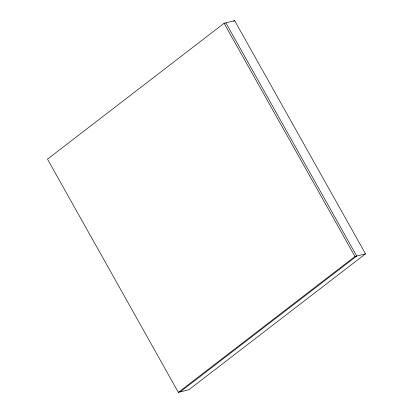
<?xml version="1.0" encoding="UTF-8"?>
<svg xmlns="http://www.w3.org/2000/svg" width="413" height="413" viewBox="0 0 413 413"><rect width="100%" height="100%" fill="white"/><g stroke="black" fill="none" stroke-linecap="round" stroke-linejoin="round"><path stroke-width="0.62" d="M224.094 23.283L47.49 159.144L178.359 392.35L188.906 389.717L365.51 253.856L234.641 20.65L224.094 23.283L354.963 256.488L365.51 253.856M233.619 21.435L234.641 20.65M178.359 392.35L354.963 256.488M180.12 391.911L356.718 256.05L225.849 22.844"/></g></svg>
